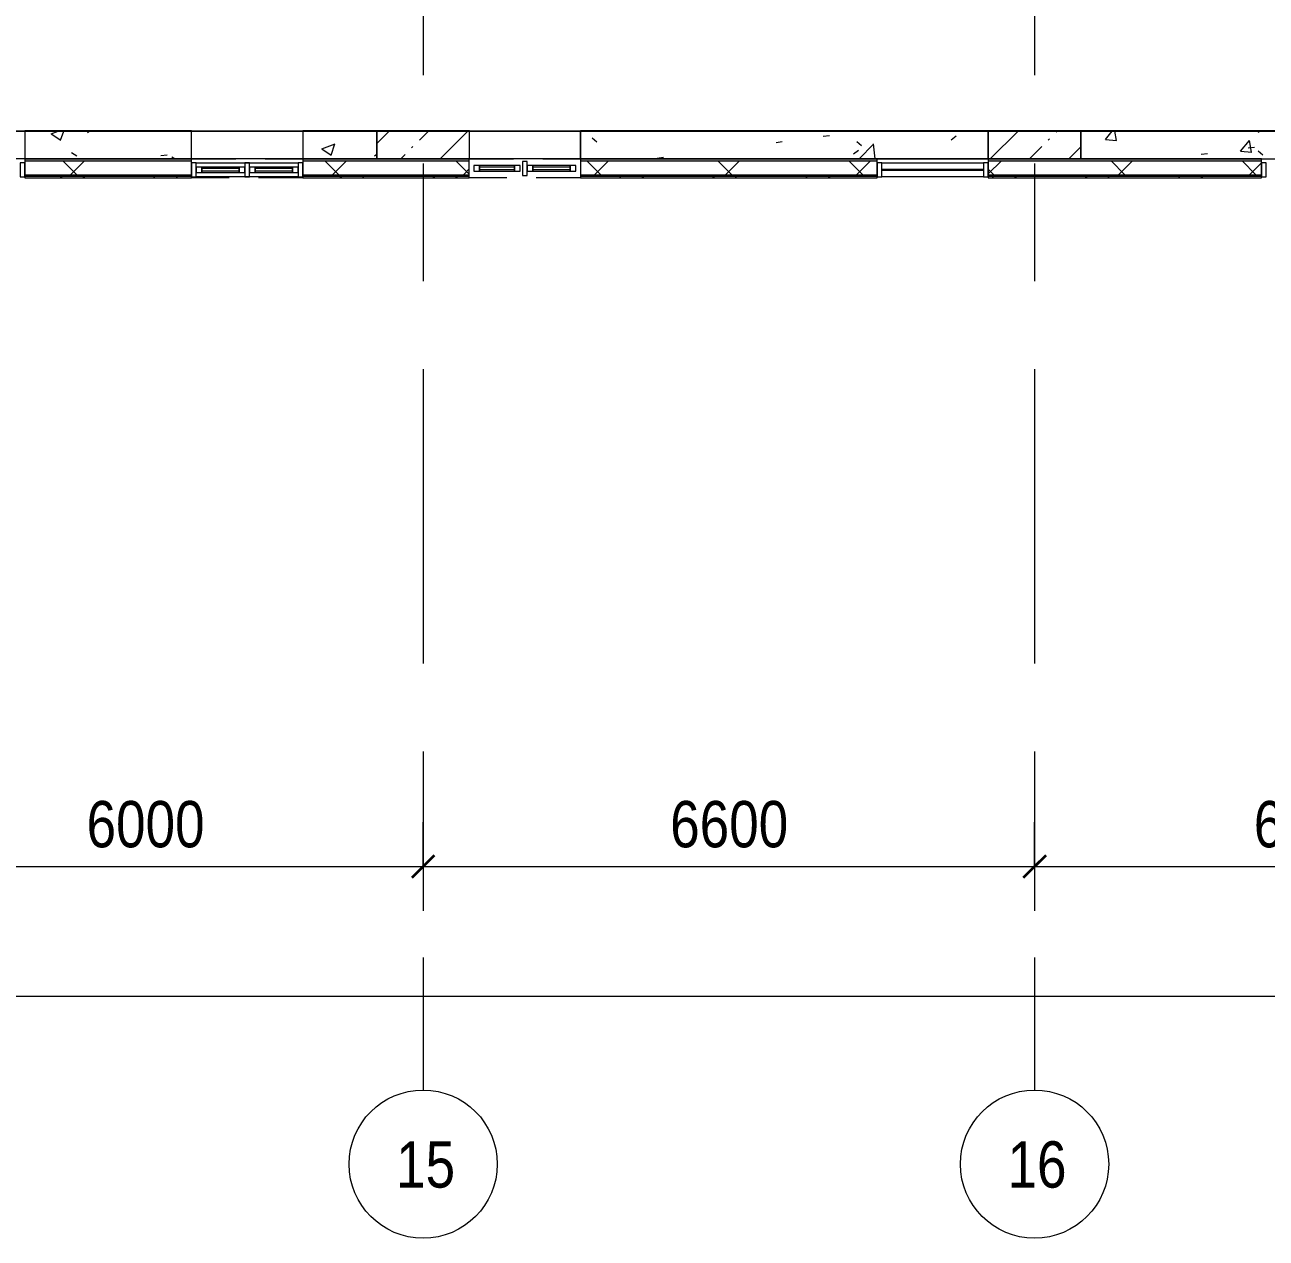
# Model space of a CAD drawing. Header units: millimetres. Extents: x 48966 to 155647, y -43515 to 30475.
# Drawn here: x 124632 to 138032, y -43338 to -30235 of the extents above; entities that cross this region are included whole.
import ezdxf

# ---------------------------------------------------------------- set-up
doc = ezdxf.new("R2010")
doc.units = ezdxf.units.MM
doc.linetypes.add('Осевые', pattern=[6350, 1270, -952.5, 3175, -952.5])
doc.linetypes.add('Сверху', pattern=[793.75, 476.25, -317.5])
for name, color, linetype, lineweight in [('Импосты витража', 7, 'Continuous', 9), ('Импосты витража-1', 7, 'Continuous', 18), ('Общие ребра', 7, 'Continuous', 9), ('Окна', 7, 'Continuous', 9), ('Окна-1', 7, 'Сверху', 9), ('Окна-2', 7, 'Continuous', 18), ('Оси', 7, 'Continuous', 9), ('Оси-1', 7, 'Continuous', 18), ('Оси-2', 7, 'Осевые', 9), ('Перекрытия', 7, 'Continuous', 9), ('Размеры', 7, 'Continuous', 9), ('Размеры-200', 7, 'Continuous', 9), ('Стены', 7, 'Continuous', 9), ('Стены-1', 7, 'Continuous', 18), ('Штриховка разреза-2', 7, 'Continuous', 9)]:
    doc.layers.add(name, color=color, linetype=linetype, lineweight=lineweight)
doc.styles.add('Arial Narrow', font='Arial Narrow.ttf', dxfattribs={"height": 500})
doc.dimstyles.new('Диагональ_-_2_5_мм_Arial_narrow', dxfattribs={"dimscale": 304.8, "dimtxt": 511.715487, "dimasz": 0.787402, "dimexe": 1.574803, "dimexo": 0.0625, "dimgap": 0.19685, "dimtad": 1, "dimdec": 0, "dimzin": 0, "dimdsep": 46, "dimtxsty": 'Arial Narrow', "dimblk1": 'OBLIQUE', "dimblk2": 'OBLIQUE', "dimsah": 1, "dimcen": 0.09, "dimdle": 1.574803, "dimazin": 0, "dimtfac": 1, "dimtdec": 4, "dimtix": 1, "dimtmove": 0, "dimatfit": 3, "dimfxl": 1.574803, "dimfxlon": 1, "dimtvp": 1, "dimtolj": 1, "dimtzin": 0, "dimarcsym": 2})
pattern_1 = [(45, (0, 0), (-424.264, 424.264), [600, -100, 20, -100]), (45, (0, 424), (-424.264, 424.264), [])]
pattern_2 = [(50, (0, 0), (1457.472, -127.512), [152.4, -1676.4]), (355, (0, 0), (-281.942, 1528.454), [121.92, -1341.12]), (100.451, (121.5, -10.6), (1175.541, 1400.933), [129.52, -1424.721]), (46.184, (0, 406.4), (2168.632, -336.342), [228.6, -2514.6]), (96.636, (180.7, 378.4), (1899.22, 1979.42), [194.28, -2137.08]), (351.184, (0, 406.4), (1899.24, 1979.402), [182.88, -2011.68]), (21, (203.2, 304.8), (1212.915, -818.121), [152.4, -1676.4]), (326, (203.2, 304.8), (494.417, 1473.504), [121.92, -1341.12]), (71.451, (304.3, 236.6), (1707.337, 655.37), [129.52, -1424.721]), (37.5, (0, 0), (24.7094, 676.4402), [67.056, -1257.808, 67.056, -1294.384, -1346.2]), (37.5, (0, 0), (24.7094, 676.4402), [-2686.304, 67.056, -1279.144]), (7.5, (0, 0), (534.5577, 801.4443), [67.056, -709.168, 67.056, -1227.328, -513.08]), (7.5, (0, 0), (534.5577, 801.4443), [-2070.608, 67.056, -446.024]), (327.5, (-453.14, 0), (1084.7275, -45.8312), [67.056, -440.944, 67.056, -1517.904, -2103.12]), (327.5, (-453.14, 0), (1084.7275, -45.8312), [-2092.96, 67.056, -2036.064]), (317.5, (-656.3, 0), (1185.0347, 203.4135), [67.056, -593.344, 67.056, -985.52, -1493.52]), (317.5, (-656.3, 0), (1185.0347, 203.4135), [-1712.976, 67.056, -1426.464])]
pattern_3 = [(0, (0, 0), (812.8, 203.2), [67.056, -542.544, 67.056, -542.544, -3251.2]), (0, (0, 0), (812.8, 203.2), [-1219.2, 67.056, -1152.144, 67.056, -542.544, -1422.4]), (0, (0, 0), (812.8, 203.2), [-3048, 67.056, -339.344, 67.056, -948.944]), (120, (304.8, 101.6), (-582.37636, 602.30545), [67.056, -542.544, 67.056, -542.544, -3251.2]), (120, (304.8, 101.6), (-582.37636, 602.30545), [-1219.2, 67.056, -1152.144, 67.056, -542.544, -1422.4]), (120, (304.8, 101.6), (-582.37636, 602.30545), [-3048, 67.056, -339.344, 67.056, -948.944]), (240, (406.4, 508), (-230.42364, -805.50545), [67.056, -542.544, 67.056, -542.544, -3251.2]), (240, (406.4, 508), (-230.42364, -805.50545), [-1219.2, 67.056, -1152.144, 67.056, -542.544, -1422.4]), (240, (406.4, 508), (-230.42364, -805.50545), [-3048, 67.056, -339.344, 67.056, -948.944])]

# ---------------------------------------------------------------- blocks, each defined once
blk = doc.blocks.new('M_Окно-Квадратный проем - 1200 x 11450 mm-1434535-План 2-го этажа на отм_ 0_000')
at = {"layer": 'Окна'}
for p, q in [((-608, -102), (-608, 102)), ((592, 102), (592, -102))]:
    blk.add_line(p, q, dxfattribs=at)
at = {"layer": 'Окна-1'}
for p, q in [((-608, 102), (592, 102)), ((592, -102), (-608, -102))]:
    blk.add_line(p, q, dxfattribs=at)
blk = doc.blocks.new('Прямоугольный импост - Прямоугольный импост 1-2037709-План 2-го этажа на отм_ 0_000')
at = {"layer": 'Импосты витража-1'}
for p, q in [((-50, 75), (0, 75)), ((-50, -75), (-50, 75)), ((0, 75), (0, -75)), ((0, -75), (-50, -75))]:
    blk.add_line(p, q, dxfattribs=at)
blk = doc.blocks.new('Прямоугольный импост - Прямоугольный импост 1-2125111-План 2-го этажа на отм_ 0_000')
at = {"layer": 'Импосты витража-1'}
for p, q in [((0, 75), (-50, 75)), ((-50, 75), (-50, -75)), ((0, -75), (0, 75)), ((-50, -75), (0, -75))]:
    blk.add_line(p, q, dxfattribs=at)
blk = doc.blocks.new('Прямоугольный импост - Прямоугольный импост 1-2125179-План 2-го этажа на отм_ 0_000')
at = {"layer": 'Импосты витража-1'}
for p, q in [((-50, 75), (0, 75)), ((-50, -75), (-50, 75)), ((0, 75), (0, -75)), ((0, -75), (-50, -75))]:
    blk.add_line(p, q, dxfattribs=at)
blk = doc.blocks.new('Прямоугольный импост - Прямоугольный импост 1-2125159-План 2-го этажа на отм_ 0_000')
at = {"layer": 'Импосты витража'}
for p, q in [((138032, -31876), (138032, -31726)), ((138032, -31726), (138582, -31726)), ((138582, -31876), (138032, -31876))]:
    blk.add_line(p, q, dxfattribs=at)
blk = doc.blocks.new('Прямоугольный импост - Прямоугольный импост 1-2125160-План 2-го этажа на отм_ 0_000')
at = {"layer": 'Импосты витража'}
for p, q in [((138582, -31726), (139132, -31726)), ((139132, -31726), (139132, -31876)), ((139132, -31876), (138582, -31876))]:
    blk.add_line(p, q, dxfattribs=at)
blk = doc.blocks.new('Прямоугольный импост - Прямоугольный импост 1-2125180-План 2-го этажа на отм_ 0_000')
at = {"layer": 'Импосты витража-1'}
for p, q in [((0, 75), (-50, 75)), ((-50, 75), (-50, -75)), ((0, -75), (0, 75)), ((-50, -75), (0, -75))]:
    blk.add_line(p, q, dxfattribs=at)
blk = doc.blocks.new('Панель окно - Верхнее левое-8292722-План 2-го этажа на отм_ 0_000')
at = {"layer": 'Окна'}
for p, q in [((202.5, 30), (-202.5, 30)), ((-202.5, 30), (-202.5, -30)), ((202.5, -30), (202.5, 30)), ((-202.5, -30), (202.5, -30))]:
    blk.add_line(p, q, dxfattribs=at)
at = {"layer": 'Окна-2'}
for p, q in [((-202.5, 30), (-262.5, 30)), ((-262.5, 30), (-262.5, -30)), ((-202.5, -30), (-202.5, 30)), ((202.5, 12.5), (-202.5, 12.5)), ((-202.5, 12.5), (-202.5, -12.5)), ((202.5, 30), (202.5, -30)), ((262.5, 30), (202.5, 30)), ((202.5, -12.5), (202.5, 12.5)), ((262.5, -30), (262.5, 30)), ((-262.5, -30), (-202.5, -30)), ((-202.5, -12.5), (202.5, -12.5)), ((202.5, -30), (262.5, -30))]:
    blk.add_line(p, q, dxfattribs=at)
blk = doc.blocks.new('Панель окно - Верхнее правое-8292732-План 2-го этажа на отм_ 0_000')
at = {"layer": 'Окна'}
for p, q in [((202.5, 30), (-202.5, 30)), ((-202.5, 30), (-202.5, -30)), ((202.5, -30), (202.5, 30)), ((-202.5, -30), (202.5, -30))]:
    blk.add_line(p, q, dxfattribs=at)
at = {"layer": 'Окна-2'}
for p, q in [((-202.5, 30), (-262.5, 30)), ((-262.5, 30), (-262.5, -30)), ((-202.5, -30), (-202.5, 30)), ((202.5, 12.5), (-202.5, 12.5)), ((-202.5, 12.5), (-202.5, -12.5)), ((202.5, 30), (202.5, -30)), ((262.5, 30), (202.5, 30)), ((202.5, -12.5), (202.5, 12.5)), ((262.5, -30), (262.5, 30)), ((-262.5, -30), (-202.5, -30)), ((-202.5, -12.5), (202.5, -12.5)), ((202.5, -30), (262.5, -30))]:
    blk.add_line(p, q, dxfattribs=at)
blk = doc.blocks.new('Прямоугольный импост - Прямоугольный импост 1-2125321-План 2-го этажа на отм_ 0_000')
at = {"layer": 'Импосты витража-1'}
for p, q in [((-50, 75), (0, 75)), ((-50, -75), (-50, 75)), ((0, 75), (0, -75)), ((0, -75), (-50, -75))]:
    blk.add_line(p, q, dxfattribs=at)
blk = doc.blocks.new('Прямоугольный импост - Прямоугольный импост 1-2108600-План 2-го этажа на отм_ 0_000')
at = {"layer": 'Импосты витража-1'}
for p, q in [((-25, 75), (25, 75)), ((-25, -75), (-25, 75)), ((25, 75), (25, -75)), ((25, -75), (-25, -75))]:
    blk.add_line(p, q, dxfattribs=at)
blk = doc.blocks.new('Прямоугольный импост - Прямоугольный импост 1-2125096-План 2-го этажа на отм_ 0_000')
at = {"layer": 'Импосты витража'}
for p, q in [((106032, 25892), (106582, 25892)), ((106582, 25892), (106582, 25742)), ((106582, 25742), (106032, 25742))]:
    blk.add_line(p, q, dxfattribs=at)
blk = doc.blocks.new('Прямоугольный импост - Прямоугольный импост 1-2125097-План 2-го этажа на отм_ 0_000')
at = {"layer": 'Импосты витража'}
for p, q in [((105482, 25742), (105482, 25892)), ((105482, 25892), (106032, 25892)), ((106032, 25742), (105482, 25742))]:
    blk.add_line(p, q, dxfattribs=at)
blk = doc.blocks.new('Панель окно - Верхнее левое-8277192-План 2-го этажа на отм_ 0_000')
at = {"layer": 'Окна'}
for p, q in [((202.5, 30), (-202.5, 30)), ((-202.5, 30), (-202.5, -30)), ((202.5, -30), (202.5, 30)), ((-202.5, -30), (202.5, -30))]:
    blk.add_line(p, q, dxfattribs=at)
at = {"layer": 'Окна-2'}
for p, q in [((-202.5, 30), (-262.5, 30)), ((-262.5, 30), (-262.5, -30)), ((-202.5, -30), (-202.5, 30)), ((202.5, 12.5), (-202.5, 12.5)), ((-202.5, 12.5), (-202.5, -12.5)), ((202.5, 30), (202.5, -30)), ((262.5, 30), (202.5, 30)), ((202.5, -12.5), (202.5, 12.5)), ((262.5, -30), (262.5, 30)), ((-262.5, -30), (-202.5, -30)), ((-202.5, -12.5), (202.5, -12.5)), ((202.5, -30), (262.5, -30))]:
    blk.add_line(p, q, dxfattribs=at)
blk = doc.blocks.new('Прямоугольный импост - Прямоугольный импост 1-2039975-План 2-го этажа на отм_ 0_000')
at = {"layer": 'Импосты витража-1'}
for p, q in [((-25, 75), (25, 75)), ((-25, -75), (-25, 75)), ((25, 75), (25, -75)), ((25, -75), (-25, -75))]:
    blk.add_line(p, q, dxfattribs=at)
blk = doc.blocks.new('Панель окно - Верхнее правое-8286427-План 2-го этажа на отм_ 0_000')
at = {"layer": 'Окна'}
for p, q in [((190, 30), (-190, 30)), ((-190, 30), (-190, -30)), ((190, -30), (190, 30)), ((-190, -30), (190, -30))]:
    blk.add_line(p, q, dxfattribs=at)
at = {"layer": 'Окна-2'}
for p, q in [((-190, 30), (-250, 30)), ((-250, 30), (-250, -30)), ((-190, -30), (-190, 30)), ((190, 12), (-190, 12)), ((-190, 12), (-190, -12)), ((190, 30), (190, -30)), ((250, 30), (190, 30)), ((190, -12), (190, 12)), ((250, -30), (250, 30)), ((-250, -30), (-190, -30)), ((-190, -12), (190, -12)), ((190, -30), (250, -30))]:
    blk.add_line(p, q, dxfattribs=at)
blk = doc.blocks.new('Ось сетки - По умолчанию 2-349628-План 2-го этажа на отм_ 0_000')
at = {"layer": 'Оси-1'}
blk.add_circle((0, 0), 4, dxfattribs=at)
blk = doc.blocks.new('DIMBLOCK1-План 2-го этажа на отм_ 0_000')
at = {"layer": 'Размеры-200', "lineweight": 35, "transparency": 16777216}
for points in [[(57332, -40724), (57452, -40604), (57212, -40844)], [(150172, -40724), (150292, -40604), (150052, -40844)]]:
    blk.add_hatch(color=256, dxfattribs=at).paths.add_polyline_path(points, flags=0)
at = {"layer": 'Размеры-200', "transparency": 16777216}
for p, q in [((57332, -40244), (57332, -41204)), ((57332, -40724), (57332, -40244)), ((150172, -40244), (150172, -41204)), ((150172, -40724), (150172, -40244)), ((56852, -40724), (150652, -40724))]:
    blk.add_line(p, q, dxfattribs=at)
at = {"layer": 'Размеры-200', "lineweight": 35, "transparency": 16777216}
for p, q in [((57452, -40604), (57212, -40844)), ((57212, -40844), (57332, -40724)), ((57332, -40724), (57452, -40604)), ((150292, -40604), (150052, -40844)), ((150052, -40844), (150172, -40724)), ((150172, -40724), (150292, -40604))]:
    blk.add_line(p, q, dxfattribs=at)
at = {"layer": 'Размеры-200', "color": 0, "transparency": 16777216, "insert": (102960, -40017), "char_height": 500, "width": 1900.66, "attachment_point": 1, "line_spacing_factor": 0.974696, "style": 'Arial Narrow'}
blk.add_mtext('92840', dxfattribs=at)
blk = doc.blocks.new('_Oblique')
at = {"color": 0, "linetype": 'ByBlock', "lineweight": -2}
blk.add_line((-0.5, -0.5), (0.5, 0.5), dxfattribs=at)
blk = doc.blocks.new('DIMBLOCK14-План 2-го этажа на отм_ 0_000')
at = {"layer": 'Размеры-200', "lineweight": 35, "transparency": 16777216}
for points in [[(122932, -39324), (123052, -39204), (122812, -39444)], [(128932, -39324), (129052, -39204), (128812, -39444)]]:
    blk.add_hatch(color=256, dxfattribs=at).paths.add_polyline_path(points, flags=0)
at = {"layer": 'Размеры-200', "transparency": 16777216}
for p, q in [((122932, -38844), (122932, -39804)), ((122932, -39324), (122932, -38844)), ((128932, -38844), (128932, -39804)), ((128932, -39324), (128932, -38844)), ((122932, -39324), (128932, -39324))]:
    blk.add_line(p, q, dxfattribs=at)
at = {"layer": 'Размеры-200', "lineweight": 35, "transparency": 16777216}
for p, q in [((123052, -39204), (122812, -39444)), ((122932, -39324), (123052, -39204)), ((129052, -39204), (128812, -39444)), ((128932, -39324), (129052, -39204)), ((122812, -39444), (122932, -39324)), ((128812, -39444), (128932, -39324))]:
    blk.add_line(p, q, dxfattribs=at)
at = {"layer": 'Размеры-200', "color": 0, "transparency": 16777216, "insert": (125298, -38617), "char_height": 500, "width": 1520.53, "attachment_point": 1, "line_spacing_factor": 0.974696, "style": 'Arial Narrow'}
blk.add_mtext('6000', dxfattribs=at)
blk = doc.blocks.new('DIMBLOCK15-План 2-го этажа на отм_ 0_000')
at = {"layer": 'Размеры-200', "lineweight": 35, "transparency": 16777216}
for points in [[(128932, -39324), (129052, -39204), (128812, -39444)], [(135532, -39324), (135652, -39204), (135412, -39444)]]:
    blk.add_hatch(color=256, dxfattribs=at).paths.add_polyline_path(points, flags=0)
at = {"layer": 'Размеры-200', "transparency": 16777216}
for p, q in [((128932, -38844), (128932, -39804)), ((128932, -39324), (128932, -38844)), ((135532, -38844), (135532, -39804)), ((135532, -39324), (135532, -38844)), ((128932, -39324), (135532, -39324))]:
    blk.add_line(p, q, dxfattribs=at)
at = {"layer": 'Размеры-200', "lineweight": 35, "transparency": 16777216}
for p, q in [((129052, -39204), (128812, -39444)), ((128932, -39324), (129052, -39204)), ((135652, -39204), (135412, -39444)), ((135532, -39324), (135652, -39204)), ((128812, -39444), (128932, -39324)), ((135412, -39444), (135532, -39324))]:
    blk.add_line(p, q, dxfattribs=at)
at = {"layer": 'Размеры-200', "color": 0, "transparency": 16777216, "insert": (131598, -38617), "char_height": 500, "width": 1520.53, "attachment_point": 1, "line_spacing_factor": 0.974696, "style": 'Arial Narrow'}
blk.add_mtext('6600', dxfattribs=at)
blk = doc.blocks.new('DIMBLOCK16-План 2-го этажа на отм_ 0_000')
at = {"layer": 'Размеры-200', "lineweight": 35, "transparency": 16777216}
for points in [[(135532, -39324), (135652, -39204), (135412, -39444)], [(141532, -39324), (141652, -39204), (141412, -39444)]]:
    blk.add_hatch(color=256, dxfattribs=at).paths.add_polyline_path(points, flags=0)
at = {"layer": 'Размеры-200', "transparency": 16777216}
for p, q in [((135532, -38844), (135532, -39804)), ((135532, -39324), (135532, -38844)), ((141532, -38844), (141532, -39804)), ((141532, -39324), (141532, -38844)), ((135532, -39324), (141532, -39324))]:
    blk.add_line(p, q, dxfattribs=at)
at = {"layer": 'Размеры-200', "lineweight": 35, "transparency": 16777216}
for p, q in [((135652, -39204), (135412, -39444)), ((135532, -39324), (135652, -39204)), ((141652, -39204), (141412, -39444)), ((141532, -39324), (141652, -39204)), ((135412, -39444), (135532, -39324)), ((141412, -39444), (141532, -39324))]:
    blk.add_line(p, q, dxfattribs=at)
at = {"layer": 'Размеры-200', "color": 0, "transparency": 16777216, "insert": (137898, -38617), "char_height": 500, "width": 1520.53, "attachment_point": 1, "line_spacing_factor": 0.974696, "style": 'Arial Narrow'}
blk.add_mtext('6000', dxfattribs=at)

msp = doc.modelspace()

# ---------------------------------------------------------------- hatches: boundary and pattern name
at = {"layer": 'Штриховка разреза-2'}
h = msp.add_hatch(dxfattribs=at)
h.set_pattern_fill('FP_34', color=256, style=0, pattern_type=2)
h.set_pattern_definition(pattern_2)
h.paths.add_polyline_path([(128431.6, -31682.9), (128431.6, -31382.9), (127631.6, -31382.9), (127631.6, -31682.9)], flags=0)
h.paths.add_polyline_path([(125443.3, -31682.9), (126431.6, -31682.9), (126431.6, -31382.9), (124631.6, -31382.9), (124631.6, -31682.9)], flags=0)
h = msp.add_hatch(dxfattribs=at)
h.set_pattern_fill('FP_1', color=256, style=0, pattern_type=2)
h.set_pattern_definition(pattern_1)
h.paths.add_polyline_path([(128738.8, -31682.9), (129431.6, -31682.9), (129431.6, -31382.9), (128431.6, -31382.9), (128431.6, -31682.9)], flags=0)
h = msp.add_hatch(dxfattribs=at)
h.set_pattern_fill('FP_34', color=256, style=0, pattern_type=2)
h.set_pattern_definition(pattern_2)
h.paths.add_polyline_path([(130629.1, -31682.9), (135031.6, -31682.9), (135031.6, -31382.9), (130629.1, -31382.9)], flags=0)
h = msp.add_hatch(dxfattribs=at)
h.set_pattern_fill('FP_1', color=256, style=0, pattern_type=2)
h.set_pattern_definition(pattern_1)
h.paths.add_polyline_path([(136031.6, -31682.9), (136031.6, -31382.9), (135031.6, -31382.9), (135031.6, -31682.9)], flags=0)
h = msp.add_hatch(dxfattribs=at)
h.set_pattern_fill('FP_34', color=256, style=0, pattern_type=2)
h.set_pattern_definition(pattern_2)
h.paths.add_polyline_path([(139181.6, -31683.5), (139181.6, -31383.5), (136031.6, -31383.5), (136031.6, -31683.5), (138625.2, -31683.5)], flags=0)
h = msp.add_hatch(dxfattribs=at)
h.set_pattern_fill('FP_32', color=256, style=0, pattern_type=2)
h.set_pattern_definition(pattern_3)
h.paths.add_polyline_path([(150820.3, -31703.5), (150813, -31683.5), (144231.6, -31683.5), (144231.6, -31703.5), (148511.7, -31703.5)], flags=0)
h.paths.add_polyline_path([(141920.7, -31703.5), (143031.6, -31703.5), (143031.6, -31683.5), (139181.6, -31683.5), (139181.6, -31703.5)], flags=0)
h.paths.add_polyline_path([(135031.6, -31703.5), (137981.6, -31703.5), (137981.6, -31683.5), (135031.6, -31683.5)], flags=0)
h.paths.add_polyline_path([(125443.3, -31703.5), (126431.6, -31703.5), (126431.6, -31683.5), (124631.6, -31683.5), (124631.6, -31703.5)], flags=0)
h.paths.add_polyline_path([(120431.6, -31703.5), (120431.6, -31683.5), (118631.6, -31683.5), (118631.6, -31703.5), (118852.3, -31703.5)], flags=0)
h.paths.add_polyline_path([(123431.6, -31703.5), (123431.6, -31683.5), (121631.6, -31683.5), (121631.6, -31703.5), (122147.8, -31703.5)], flags=0)
h.paths.add_polyline_path([(115631.6, -31703.5), (117431.6, -31703.5), (117431.6, -31683.5), (115631.6, -31683.5)], flags=0)
h.paths.add_polyline_path([(127631.6, -31703.5), (129429.1, -31703.5), (129429.1, -31683.5), (127631.6, -31683.5)], flags=0)
h.paths.add_polyline_path([(130629.1, -31703.5), (133831.6, -31703.5), (133831.6, -31683.5), (130629.1, -31683.5)], flags=0)
h.paths.add_polyline_path([(106631.6, -31703.5), (108431.6, -31703.5), (108431.6, -31683.5), (106631.6, -31683.5)], flags=0)
h.paths.add_polyline_path([(111431.6, -31703.5), (111431.6, -31683.5), (109631.6, -31683.5), (109631.6, -31703.5)], flags=0)
h.paths.add_polyline_path([(112631.6, -31703.5), (114431.6, -31703.5), (114431.6, -31683.5), (112631.6, -31683.5)], flags=0)
h.paths.add_polyline_path([(105431.6, -31703.5), (105431.6, -31683.5), (90881.6, -31683.5), (90881.6, -31703.5), (99079.4, -31703.5)], flags=0)
h.paths.add_polyline_path([(89192.9, -31703.5), (89681.6, -31703.5), (89681.6, -31683.5), (87881.6, -31683.5), (87881.6, -31703.5)], flags=0)
h.paths.add_polyline_path([(86681.6, -31703.5), (86681.6, -31683.5), (83631.6, -31683.5), (83631.6, -31703.5), (85897.4, -31703.5)], flags=0)
h.paths.add_polyline_path([(78735.9, -31703.5), (79171.6, -31703.5), (79171.6, -31683.5), (78735.9, -31683.5)], flags=0)
h.paths.add_polyline_path([(82431.6, -31703.5), (82431.6, -31683.5), (80371.6, -31683.5), (80371.6, -31703.5), (80954.2, -31703.5)], flags=0)
h = msp.add_hatch(dxfattribs=at)
h.set_pattern_fill('FP_33', color=256, style=0, pattern_type=2)
h.set_pattern_definition([(45, (0, 0), (-707.107, 707.107), []), (135, (0, 0), (-707.107, -707.107), [])])
h.paths.add_polyline_path([(137981.6, -31853.5), (137981.6, -31703.5), (135031.6, -31703.5), (135031.6, -31853.5)], flags=0)
h.paths.add_polyline_path([(150874.9, -31853.5), (150896.2, -31853.5), (150841.6, -31703.5), (144231.6, -31703.5), (144231.6, -31853.5), (148511.7, -31853.5)], flags=0)
h.paths.add_polyline_path([(143031.6, -31853.5), (143031.6, -31703.5), (139181.6, -31703.5), (139181.6, -31853.5), (141920.7, -31853.5)], flags=0)
h.paths.add_polyline_path([(127631.6, -31853.5), (129429.1, -31853.5), (129429.1, -31703.5), (127631.6, -31703.5)], flags=0)
h.paths.add_polyline_path([(120431.6, -31853.5), (120431.6, -31703.5), (118631.6, -31703.5), (118631.6, -31853.5), (118852.3, -31853.5)], flags=0)
h.paths.add_polyline_path([(130629.1, -31853.5), (133831.6, -31853.5), (133831.6, -31703.5), (130629.1, -31703.5)], flags=0)
h.paths.add_polyline_path([(115631.6, -31853.5), (117431.6, -31853.5), (117431.6, -31703.5), (115631.6, -31703.5)], flags=0)
h.paths.add_polyline_path([(121631.6, -31853.5), (123431.6, -31853.5), (123431.6, -31703.5), (121631.6, -31703.5)], flags=0)
h.paths.add_polyline_path([(125443.3, -31853.5), (126431.6, -31853.5), (126431.6, -31703.5), (124631.6, -31703.5), (124631.6, -31853.5)], flags=0)
h.paths.add_polyline_path([(112631.6, -31853.5), (114431.6, -31853.5), (114431.6, -31703.5), (112631.6, -31703.5)], flags=0)
h.paths.add_polyline_path([(105431.6, -31853.5), (105431.6, -31703.5), (90881.6, -31703.5), (90881.6, -31853.5), (99079.4, -31853.5)], flags=0)
h.paths.add_polyline_path([(109631.6, -31853.5), (111431.6, -31853.5), (111431.6, -31703.5), (109631.6, -31703.5)], flags=0)
h.paths.add_polyline_path([(108431.6, -31853.5), (108431.6, -31703.5), (106631.6, -31703.5), (106631.6, -31853.5)], flags=0)
h.paths.add_polyline_path([(89681.6, -31853.5), (89681.6, -31703.5), (87881.6, -31703.5), (87881.6, -31853.5), (89192.9, -31853.5)], flags=0)
h.paths.add_polyline_path([(83631.6, -31853.5), (86681.6, -31853.5), (86681.6, -31703.5), (83631.6, -31703.5)], flags=0)
h.paths.add_polyline_path([(82431.6, -31853.5), (82431.6, -31703.5), (80371.6, -31703.5), (80371.6, -31853.5), (80954.2, -31853.5)], flags=0)
h.paths.add_polyline_path([(78736.3, -31853.5), (79171.6, -31853.5), (79171.6, -31703.5), (78735.9, -31703.5)], flags=0)
h = msp.add_hatch(dxfattribs=at)
h.set_pattern_fill('FP_32', color=256, style=0, pattern_type=2)
h.set_pattern_definition(pattern_3)
h.paths.add_polyline_path([(144231.6, -31868.5), (151061.3, -31868.5), (151055.8, -31853.5), (144231.6, -31853.5)], flags=0)
h.paths.add_polyline_path([(143031.6, -31868.5), (143031.6, -31853.5), (139181.6, -31853.5), (139181.6, -31868.5), (141920.7, -31868.5)], flags=0)
h.paths.add_polyline_path([(137981.6, -31868.5), (137981.6, -31853.5), (135031.6, -31853.5), (135031.6, -31868.5)], flags=0)
h.paths.add_polyline_path([(127631.6, -31868.5), (129429.1, -31868.5), (129429.1, -31853.5), (127631.6, -31853.5)], flags=0)
h.paths.add_polyline_path([(130629.1, -31868.5), (133831.6, -31868.5), (133831.6, -31853.5), (130629.1, -31853.5)], flags=0)
h.paths.add_polyline_path([(121631.6, -31868.5), (123431.6, -31868.5), (123431.6, -31853.5), (121631.6, -31853.5)], flags=0)
h.paths.add_polyline_path([(120431.6, -31868.5), (120431.6, -31853.5), (118631.6, -31853.5), (118631.6, -31868.5), (118852.3, -31868.5)], flags=0)
h.paths.add_polyline_path([(124631.6, -31868.5), (126431.6, -31868.5), (126431.6, -31853.5), (124631.6, -31853.5)], flags=0)
h.paths.add_polyline_path([(117204.5, -31868.5), (117431.6, -31868.5), (117431.6, -31853.5), (115631.6, -31853.5), (115631.6, -31868.5)], flags=0)
h.paths.add_polyline_path([(112631.6, -31868.5), (114431.6, -31868.5), (114431.6, -31853.5), (112631.6, -31853.5)], flags=0)
h.paths.add_polyline_path([(106631.6, -31868.5), (108431.6, -31868.5), (108431.6, -31853.5), (106631.6, -31853.5)], flags=0)
h.paths.add_polyline_path([(109631.6, -31868.5), (111431.6, -31868.5), (111431.6, -31853.5), (109631.6, -31853.5)], flags=0)
h.paths.add_polyline_path([(105431.6, -31868.5), (105431.6, -31853.5), (90881.6, -31853.5), (90881.6, -31868.5), (99079.4, -31868.5)], flags=0)
h.paths.add_polyline_path([(83631.6, -31868.5), (86681.6, -31868.5), (86681.6, -31853.5), (83631.6, -31853.5)], flags=0)
h.paths.add_polyline_path([(89681.6, -31868.5), (89681.6, -31853.5), (87881.6, -31853.5), (87881.6, -31868.5), (89192.9, -31868.5)], flags=0)
h.paths.add_polyline_path([(80954.2, -31868.5), (82431.6, -31868.5), (82431.6, -31853.5), (80371.6, -31853.5), (80371.6, -31868.5)], flags=0)
h.paths.add_polyline_path([(78736.4, -31868.5), (79171.6, -31868.5), (79171.6, -31853.5), (78736.3, -31853.5)], flags=0)
h = msp.add_hatch(dxfattribs=at)
h.set_pattern_fill('FP_2', color=256, style=0, pattern_type=2)
h.set_pattern_definition([(45, (0, 0), (-502.8943, 502.8943), []), (45, (0, 762), (-502.8943, 502.8943), [])])
h.paths.add_polyline_path([(151084.5, -31888.5), (151077.2, -31868.5), (144231.6, -31868.5), (144231.6, -31888.5), (150887.6, -31888.5)], flags=0)
h.paths.add_polyline_path([(143031.6, -31888.5), (143031.6, -31868.5), (139181.6, -31868.5), (139181.6, -31888.5), (141920.7, -31888.5)], flags=0)
h.paths.add_polyline_path([(137981.6, -31888.5), (137981.6, -31868.5), (135031.6, -31868.5), (135031.6, -31888.5)], flags=0)
h.paths.add_polyline_path([(133831.6, -31888.5), (133831.6, -31868.5), (130629.1, -31868.5), (130629.1, -31888.5), (132034.2, -31888.5)], flags=0)
h.paths.add_polyline_path([(129429.1, -31888.5), (129429.1, -31868.5), (127631.6, -31868.5), (127631.6, -31888.5), (128738.8, -31888.5)], flags=0)
h.paths.add_polyline_path([(123431.6, -31888.5), (123431.6, -31868.5), (121631.6, -31868.5), (121631.6, -31888.5), (122147.8, -31888.5)], flags=0)
h.paths.add_polyline_path([(114431.6, -31888.5), (114431.6, -31868.5), (112631.6, -31868.5), (112631.6, -31888.5)], flags=0)
h.paths.add_polyline_path([(124631.6, -31888.5), (126431.6, -31888.5), (126431.6, -31868.5), (124631.6, -31868.5)], flags=0)
h.paths.add_polyline_path([(120431.6, -31888.5), (120431.6, -31868.5), (118631.6, -31868.5), (118631.6, -31888.5), (118852.3, -31888.5)], flags=0)
h.paths.add_polyline_path([(115631.6, -31888.5), (117431.6, -31888.5), (117431.6, -31868.5), (115631.6, -31868.5)], flags=0)
h.paths.add_polyline_path([(109631.6, -31888.5), (111431.6, -31888.5), (111431.6, -31868.5), (109631.6, -31868.5)], flags=0)
h.paths.add_polyline_path([(106631.6, -31888.5), (108431.6, -31888.5), (108431.6, -31868.5), (106631.6, -31868.5)], flags=0)
h.paths.add_polyline_path([(105431.6, -31888.5), (105431.6, -31868.5), (90881.6, -31868.5), (90881.6, -31888.5), (99079.4, -31888.5)], flags=0)
h.paths.add_polyline_path([(85897.4, -31888.5), (86681.6, -31888.5), (86681.6, -31868.5), (83631.6, -31868.5), (83631.6, -31888.5)], flags=0)
h.paths.add_polyline_path([(80371.6, -31888.5), (82431.6, -31888.5), (82431.6, -31868.5), (80371.6, -31868.5)], flags=0)
h.paths.add_polyline_path([(87881.6, -31888.5), (89681.6, -31888.5), (89681.6, -31868.5), (87881.6, -31868.5)], flags=0)
h.paths.add_polyline_path([(79171.6, -31888.5), (79171.6, -31868.5), (78736.4, -31868.5), (78736.4, -31888.5)], flags=0)

# ---------------------------------------------------------------- linework, layer by layer
at = {"layer": 'Общие ребра'}
for p, q in [((126431.6, -31382.9), (124631.6, -31382.9)), ((124631.6, -31382.9), (126431.6, -31382.9)), ((128431.6, -31382.9), (127631.6, -31382.9)), ((127631.6, -31382.9), (128431.6, -31382.9)), ((128431.6, -31382.9), (128431.6, -31682.9)), ((128431.6, -31682.9), (128431.6, -31382.9)), ((135031.6, -31382.9), (135031.6, -31682.9)), ((135031.6, -31682.9), (135031.6, -31382.9)), ((136031.6, -31682.9), (136031.6, -31383.5)), ((136031.6, -31383.5), (136031.6, -31682.9)), ((124631.6, -31703.5), (126431.6, -31703.5)), ((127631.6, -31703.5), (129429.1, -31703.5)), ((130629.1, -31703.5), (133831.6, -31703.5)), ((135031.6, -31703.5), (137981.6, -31703.5)), ((124631.6, -31853.5), (126431.6, -31853.5)), ((124631.6, -31868.5), (126431.6, -31868.5)), ((127631.6, -31853.5), (129429.1, -31853.5)), ((127631.6, -31868.5), (129429.1, -31868.5)), ((130629.1, -31853.5), (133831.6, -31853.5)), ((130629.1, -31868.5), (133831.6, -31868.5)), ((135031.6, -31853.5), (137981.6, -31853.5)), ((135031.6, -31868.5), (137981.6, -31868.5))]:
    msp.add_line(p, q, dxfattribs=at)
at = {"layer": 'Оси-2'}
for p, q in [((128931.6, 25417.1), (128931.6, -41737.8)), ((135531.6, 25417.1), (135531.6, -41737.8)), ((150171.6, -31382.9), (50565.6, -31382.9))]:
    msp.add_line(p, q, dxfattribs=at)
at = {"layer": 'Перекрытия'}
for p, q in [((123006.6, -31382.9), (139181.6, -31382.9)), ((136031.6, -31682.9), (104831.6, -31682.9))]:
    msp.add_line(p, q, dxfattribs=at)
at = {"layer": 'Стены'}
for p, q in [((123431.6, -31380.9), (124631.6, -31380.9)), ((124631.6, -31380.9), (124631.6, -31382.9)), ((124631.6, -31382.9), (124631.6, -31682.9)), ((126431.6, -31380.9), (126431.6, -31382.9)), ((126431.6, -31380.9), (127631.6, -31380.9)), ((126431.6, -31682.9), (126431.6, -31382.9)), ((127631.6, -31380.9), (127631.6, -31382.9)), ((127631.6, -31382.9), (127631.6, -31682.9)), ((129431.6, -31380.9), (129431.6, -31382.9)), ((129431.6, -31380.9), (130629.1, -31380.9)), ((129431.6, -31382.9), (130629.1, -31382.9)), ((129431.6, -31682.9), (129431.6, -31382.9)), ((130629.1, -31382.9), (129431.6, -31382.9)), ((130629.1, -31380.9), (130629.1, -31382.9)), ((130629.1, -31682.9), (130629.1, -31382.9)), ((124631.6, -31682.9), (123431.6, -31682.9)), ((127631.6, -31682.9), (126431.6, -31682.9)), ((130629.1, -31682.9), (129431.6, -31682.9))]:
    msp.add_line(p, q, dxfattribs=at)
at = {"layer": 'Стены-1'}
for p, q in [((126431.6, -31380.9), (124631.6, -31380.9)), ((124631.6, -31380.9), (124631.6, -31382.9)), ((124631.6, -31382.9), (124631.6, -31682.9)), ((126431.6, -31382.9), (126431.6, -31380.9)), ((126431.6, -31682.9), (126431.6, -31382.9)), ((129431.6, -31380.9), (127631.6, -31380.9)), ((127631.6, -31380.9), (127631.6, -31382.9)), ((127631.6, -31382.9), (127631.6, -31682.9)), ((129431.6, -31382.9), (128431.6, -31382.9)), ((128431.6, -31382.9), (129431.6, -31382.9)), ((129431.6, -31382.9), (129431.6, -31380.9)), ((129431.6, -31682.9), (129431.6, -31382.9)), ((139179.6, -31380.9), (130629.1, -31380.9)), ((130629.1, -31380.9), (130629.1, -31382.9)), ((135031.6, -31382.9), (130629.1, -31382.9)), ((130629.1, -31382.9), (130629.1, -31682.9)), ((130629.1, -31382.9), (139181.6, -31382.9)), ((136031.6, -31382.9), (135031.6, -31382.9)), ((136031.6, -31383.5), (136031.6, -31382.9)), ((139181.6, -31383.5), (136031.6, -31383.5)), ((124631.6, -31682.9), (126431.6, -31682.9)), ((126431.6, -31683.5), (124631.6, -31683.5)), ((124631.6, -31683.5), (124631.6, -31888.5)), ((126431.6, -31888.5), (126431.6, -31683.5)), ((127631.6, -31682.9), (128431.6, -31682.9)), ((129429.1, -31683.5), (127631.6, -31683.5)), ((127631.6, -31683.5), (127631.6, -31888.5)), ((128431.6, -31682.9), (129431.6, -31682.9)), ((129429.1, -31888.5), (129429.1, -31683.5)), ((130629.1, -31682.9), (135031.6, -31682.9)), ((133831.6, -31683.5), (130629.1, -31683.5)), ((130629.1, -31683.5), (130629.1, -31888.5)), ((133831.6, -31888.5), (133831.6, -31683.5)), ((135031.6, -31682.9), (136031.6, -31682.9)), ((137981.6, -31683.5), (135031.6, -31683.5)), ((135031.6, -31683.5), (135031.6, -31888.5)), ((136031.6, -31682.9), (136031.6, -31683.5)), ((136031.6, -31683.5), (139181.6, -31683.5)), ((137981.6, -31888.5), (137981.6, -31683.5)), ((124631.6, -31888.5), (126431.6, -31888.5)), ((127631.6, -31888.5), (129429.1, -31888.5)), ((130629.1, -31888.5), (133831.6, -31888.5)), ((134981.6, -31798.4), (133881.6, -31798.4)), ((133881.6, -31798.4), (133881.6, -31803.4)), ((133881.6, -31803.4), (134981.6, -31803.4)), ((134981.6, -31803.4), (134981.6, -31798.4)), ((135031.6, -31888.5), (137981.6, -31888.5))]:
    msp.add_line(p, q, dxfattribs=at)

# ---------------------------------------------------------------- block references
at = {"layer": 'Импосты витража', "extrusion": (0, 0, -1), "rotation": 180}
for name, p in [('Прямоугольный импост - Прямоугольный импост 1-2037709-План 2-го этажа на отм_ 0_000', (-124631.6, -31800.9)), ('Прямоугольный импост - Прямоугольный импост 1-2108600-План 2-го этажа на отм_ 0_000', (-127031.6, -31800.9)), ('Прямоугольный импост - Прямоугольный импост 1-2125321-План 2-го этажа на отм_ 0_000', (-127631.6, -31800.9)), ('Прямоугольный импост - Прямоугольный импост 1-2125179-План 2-го этажа на отм_ 0_000', (-135031.6, -31800.9))]:
    msp.add_blockref(name, p, dxfattribs=at)
at = {"layer": 'Импосты витража', "rotation": 180}
for name, p in [('Прямоугольный импост - Прямоугольный импост 1-2125111-План 2-го этажа на отм_ 0_000', (126431.6, -31800.9)), ('Прямоугольный импост - Прямоугольный импост 1-2125096-План 2-го этажа на отм_ 0_000', (233063.2, -5983.8)), ('Прямоугольный импост - Прямоугольный импост 1-2125097-План 2-го этажа на отм_ 0_000', (233063.2, -5983.8)), ('Прямоугольный импост - Прямоугольный импост 1-2125180-План 2-го этажа на отм_ 0_000', (133831.6, -31800.9)), ('Прямоугольный импост - Прямоугольный импост 1-2125180-План 2-го этажа на отм_ 0_000', (137981.6, -31800.9))]:
    msp.add_blockref(name, p, dxfattribs=at)
at = {"layer": 'Импосты витража', "extrusion": (0, 0, -1)}
msp.add_blockref('Прямоугольный импост - Прямоугольный импост 1-2039975-План 2-го этажа на отм_ 0_000', (-130029.1, -31786), dxfattribs=at)
at = {"layer": 'Импосты витража'}
for name in ['Прямоугольный импост - Прямоугольный импост 1-2125159-План 2-го этажа на отм_ 0_000', 'Прямоугольный импост - Прямоугольный импост 1-2125160-План 2-го этажа на отм_ 0_000']:
    msp.add_blockref(name, (-4150, 0), dxfattribs=at)
at = {"layer": 'Окна', "rotation": 180}
for name, p in [('M_Окно-Квадратный проем - 1200 x 11450 mm-1434535-План 2-го этажа на отм_ 0_000', (127023.4, -31786)), ('M_Окно-Квадратный проем - 1200 x 11450 mm-1434535-План 2-го этажа на отм_ 0_000', (130020.9, -31786)), ('Панель окно - Верхнее правое-8286427-План 2-го этажа на отм_ 0_000', (129729.1, -31786)), ('Панель окно - Верхнее левое-8277192-План 2-го этажа на отм_ 0_000', (130316.6, -31786))]:
    msp.add_blockref(name, p, dxfattribs=at)
at = {"layer": 'Окна'}
for name, p in [('Панель окно - Верхнее левое-8292722-План 2-го этажа на отм_ 0_000', (126744.1, -31800.9)), ('Панель окно - Верхнее правое-8292732-План 2-го этажа на отм_ 0_000', (127319.1, -31800.9))]:
    msp.add_blockref(name, p, dxfattribs=at)
at = {"layer": 'Оси-1', "xscale": 199.9999999999999, "yscale": 199.9999999999999, "zscale": 199.9999999999999, "rotation": 180}
for p in [(128931.6, -42537.8), (135531.6, -42537.8)]:
    msp.add_blockref('Ось сетки - По умолчанию 2-349628-План 2-го этажа на отм_ 0_000', p, dxfattribs=at)

# ---------------------------------------------------------------- texts
at = {"layer": 'Оси', "char_height": 500, "width": 769.62, "attachment_point": 1, "style": 'Arial Narrow'}
for s, insert in [('15', (128639.4, -42291.7)), ('16', (135239.4, -42291.7))]:
    msp.add_mtext(s, dxfattribs=dict(at, insert=insert))

# ---------------------------------------------------------------- dimensions: what is measured, and where the dimension line sits
at = {"layer": 'Размеры'}
for base, p1, p2, override, picture, middle in [((128931.6, -39323.6), (122931.6, -38843.6), (128931.6, -38843.6), {"dimpost": '<>', "dimfxl": 6000}, 'DIMBLOCK14-План 2-го этажа на отм_ 0_000', (125931.6, -39008.3)), ((135531.6, -39323.6), (128931.6, -38843.6), (135531.6, -38843.6), {"dimpost": '<>', "dimfxl": 6600}, 'DIMBLOCK15-План 2-го этажа на отм_ 0_000', (132231.6, -39008.3)), ((141531.6, -39323.6), (135531.6, -38843.6), (141531.6, -38843.6), {"dimpost": '<>', "dimfxl": 6000}, 'DIMBLOCK16-План 2-го этажа на отм_ 0_000', (138531.6, -39008.3)), ((150171.6, -40723.6), (57331.6, -40243.6), (150171.6, -40243.6), {"dimpost": '<>', "dimfxl": 92840}, 'DIMBLOCK1-План 2-го этажа на отм_ 0_000', (103751.6, -40408.3))]:
    dim = msp.add_linear_dim(base=base, p1=p1, p2=p2, dimstyle='Диагональ_-_2_5_мм_Arial_narrow', override=override, dxfattribs=at)
    dim.commit()
    dim.dimension.update_dxf_attribs({"geometry": picture, "text_midpoint": middle})

doc.saveas('drawing.dxf')
